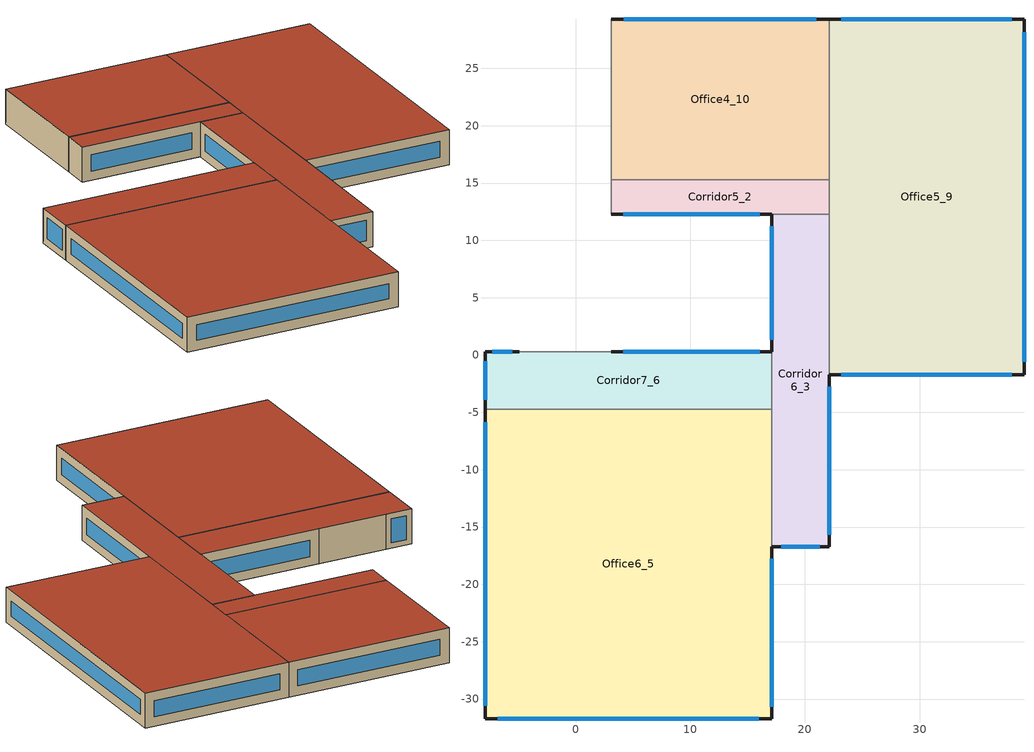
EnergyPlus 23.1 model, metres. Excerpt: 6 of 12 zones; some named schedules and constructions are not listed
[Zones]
Corridor5_2
 floor outside (90.1-2019 Nonresidential CZ 0 Exterior Floor (Mass)): 3.11,15.28 22.11,15.28 22.11,12.28 3.11,12.28 z7.07
 wall outside (90.1-2019 Nonresidential CZ 0 Exterior Wall (Mass)): 3.11,12.28 17.11,12.28 z7.07:11.07
 wall to Corridor4_4 (Interior Partition (Mass)): 3.11,15.28 3.11,12.28 z7.07:11.07
 wall to Corridor6_3 (Interior Partition (Mass)): 17.11,12.28 22.11,12.28 z7.07:11.07
 wall to Office5_9 (Interior Partition (Mass)): 22.11,12.28 22.11,15.28 z7.07:11.07
 wall to Office4_10 (Interior Partition (Mass)): 22.11,15.28 3.11,15.28 z7.07:11.07
 window (DoublePaneLoEe2): 4.16,12.28 16.05,12.28 z8.13:10.02
 roof outside (90.1-2019 Nonresidential CZ 0 Exterior Roof (Mass)): 3.11,15.28 3.11,12.28 22.11,12.28 22.11,15.28 z11.07
Corridor6_3
 floor outside (90.1-2019 Nonresidential CZ 0 Exterior Floor (Mass)): 17.11,12.28 22.11,12.28 22.11,-16.72 17.11,-16.72 z7.07
 wall outside (90.1-2019 Nonresidential CZ 0 Exterior Wall (Mass)): 17.11,12.28 17.11,0.28 / 17.11,-16.72 22.11,-16.72 22.11,-1.72 z7.07:11.07
 wall to Office6_5 (Interior Partition (Mass)): 17.11,-4.72 17.11,-16.72 z7.07:11.07
 wall to Corridor7_6 (Interior Partition (Mass)): 17.11,0.28 17.11,-4.72 z7.07:11.07
 wall to Office5_9 (Interior Partition (Mass)): 22.11,-1.72 22.11,12.28 z7.07:11.07
 window (DoublePaneLoEe2): 17.11,11.25 17.11,1.32 z8.11:10.04; 17.92,-16.72 21.29,-16.72 z7.89:10.26; 22.11,-15.65 22.11,-2.78 z8.14:10.01
 roof outside (90.1-2019 Nonresidential CZ 0 Exterior Roof (Mass)): 17.11,12.28 17.11,-16.72 22.11,-16.72 22.11,12.28 z11.07
Office6_5
 floor outside (90.1-2019 Nonresidential CZ 0 Exterior Floor (Mass)): -7.89,-31.72 -7.89,-4.72 17.11,-4.72 17.11,-31.72 z7.07
 wall outside (90.1-2019 Nonresidential CZ 0 Exterior Wall (Mass)): -7.89,-4.72 -7.89,-31.72 17.11,-31.72 17.11,-16.72 z7.07:11.07
 wall to Corridor7_6 (Interior Partition (Mass)): 17.11,-4.72 -7.89,-4.72 z7.07:11.07
 window (DoublePaneLoEe2): -6.77,-31.72 15.99,-31.72 z8.19:9.95; 17.11,-30.65 17.11,-17.78 z8.14:10.01; -7.89,-5.84 -7.89,-30.59 z8.2:9.95
 roof outside (90.1-2019 Nonresidential CZ 0 Exterior Roof (Mass)): -7.89,-31.72 17.11,-31.72 17.11,-4.72 -7.89,-4.72 z11.07
Corridor7_6
 floor outside (90.1-2019 Nonresidential CZ 0 Exterior Floor (Mass)): -7.89,-4.72 -7.89,0.28 17.11,0.28 17.11,-4.72 z7.07
 wall outside (90.1-2019 Nonresidential CZ 0 Exterior Wall (Mass)): -4.89,0.28 -7.89,0.28 -7.89,-4.72 / 17.11,0.28 3.11,0.28 z7.07:11.07
 wall to Corridor4_4 (Interior Partition (Mass)_FLIPPED): 3.11,0.28 -4.89,0.28 z7.07:11.07
 window (DoublePaneLoEe2): -5.52,0.28 -7.27,0.28 z7.7:10.45; 16.05,0.28 4.16,0.28 z8.13:10.02; -7.89,-0.53 -7.89,-3.9 z7.89:10.26
 roof outside (90.1-2019 Nonresidential CZ 0 Exterior Roof (Mass)): -7.89,-4.72 17.11,-4.72 17.11,0.28 -7.89,0.28 z11.07
Office5_9
 floor outside (90.1-2019 Nonresidential CZ 0 Exterior Floor (Mass)): 22.11,-1.72 22.11,29.28 39.11,29.28 39.11,-1.72 z7.07
 wall outside (90.1-2019 Nonresidential CZ 0 Exterior Wall (Mass)): 22.11,-1.72 39.11,-1.72 39.11,29.28 22.11,29.28 z7.07:11.07
 wall to Office4_10 (Interior Partition (Mass)): 22.11,29.28 22.11,15.28 z7.07:11.07
 window (DoublePaneLoEe2): 23.19,-1.72 38.02,-1.72 / 38.02,29.28 23.19,29.28 z8.16:9.99; 39.11,-0.58 39.11,28.15 z8.21:9.94
 roof outside (90.1-2019 Nonresidential CZ 0 Exterior Roof (Mass)): 22.11,-1.72 39.11,-1.72 39.11,29.28 22.11,29.28 z11.07
Office4_10
 floor outside (90.1-2019 Nonresidential CZ 0 Exterior Floor (Mass)): 3.11,29.28 22.11,29.28 22.11,15.28 3.11,15.28 z7.07
 wall outside (90.1-2019 Nonresidential CZ 0 Exterior Wall (Mass)): 22.11,29.28 3.11,29.28 z7.07:11.07
 wall to Corridor4_4 (Interior Partition (Mass)_FLIPPED): 3.11,29.28 3.11,15.28 z7.07:11.07
 window (DoublePaneLoEe2): 21.01,29.28 4.2,29.28 z8.17:9.98
 roof outside (90.1-2019 Nonresidential CZ 0 Exterior Roof (Mass)): 3.11,29.28 3.11,15.28 22.11,15.28 22.11,29.28 z11.07
[Schedule:Week:Daily]
NatVentAvail_Office4_10_44: a779107e-77a2-4bf5-a5cd-e0b9ab3ca369, 2cc14214-4a17-431f-b3e2-6287a0eebc72, de160c68-7370-4ca4-ac2f-c85aaea4b271, e066c5fe-9726-4678-845b-fbcbf02c1c73, 7f05cdac-83f3-426f-aeee-058729faae82, da258078-2599-4441-8251-f2a8ed56b9ff, e961eb69-6196-47ee-a5ab-4609efecf080, a779107e-77a2-4bf5-a5cd-e0b9ab3ca369, a779107e-77a2-4bf5-a5cd-e0b9ab3ca369, a779107e-77a2-4bf5-a5cd-e0b9ab3ca369, a779107e-77a2-4bf5-a5cd-e0b9ab3ca369, a779107e-77a2-4bf5-a5cd-e0b9ab3ca369
NatVentAvail_Office4_10_45: b9f31716-6f31-4541-9ba2-50344bcb8c95, b930cbea-39b9-4d41-bc41-e8a4113a257c, 7f1fb89a-3084-47ba-ae63-e171ece6ad76, 7c3cc457-56e0-4293-8ff5-62cc353214ff, 45903201-a7ff-4873-9a96-1d8e6987fc98, 847d9462-010c-433f-af47-e00057295ef7, b9f31716-6f31-4541-9ba2-50344bcb8c95, b9f31716-6f31-4541-9ba2-50344bcb8c95, b9f31716-6f31-4541-9ba2-50344bcb8c95, b9f31716-6f31-4541-9ba2-50344bcb8c95, b9f31716-6f31-4541-9ba2-50344bcb8c95, b9f31716-6f31-4541-9ba2-50344bcb8c95
NatVentAvail_Office4_10_46: 2f068140-464e-4d33-ad4d-cbae9a3e1bc4, 824ba681-8fe7-4c19-bca1-cffc6128756d, 3ec83101-8f56-44ee-9ed5-cf1d06126cc0, 4017bf4a-3589-45be-b8bb-76c6ceced9e4, 46afd1bf-ce16-4cde-a2eb-bdcc5a917640, 89843bde-592a-4f8b-95a4-f3477f7bf965, fa9d65f5-ce2b-488a-ad0c-46271d732b47, 2f068140-464e-4d33-ad4d-cbae9a3e1bc4, 2f068140-464e-4d33-ad4d-cbae9a3e1bc4, 2f068140-464e-4d33-ad4d-cbae9a3e1bc4, 2f068140-464e-4d33-ad4d-cbae9a3e1bc4, 2f068140-464e-4d33-ad4d-cbae9a3e1bc4
NatVentAvail_Office4_10_47: d9e10ad7-51fd-4145-b6e7-93014b8f2588, e57aa025-f74d-44c8-ad91-8f324a09d30a, 946c4e68-09f5-4f11-9aed-95c10ce84668, d8932f60-c0a6-4387-9e1a-813696adf7f9, c98b6996-4ffd-4d41-8912-da14493215a4, 2e18ff48-5f9d-476e-b326-106a550564fb, 32e00edb-47e2-4eae-804b-9b9980c6fa99, d9e10ad7-51fd-4145-b6e7-93014b8f2588, d9e10ad7-51fd-4145-b6e7-93014b8f2588, d9e10ad7-51fd-4145-b6e7-93014b8f2588, d9e10ad7-51fd-4145-b6e7-93014b8f2588, d9e10ad7-51fd-4145-b6e7-93014b8f2588
NatVentAvail_Office4_10_48: 1d44939e-a907-4168-b92c-8ba9d336e79e, 6cd4a709-afa0-4b95-bb14-157b0a83d5ba, 41473d56-74af-4c88-9101-7f32721c54e1, dc852143-0bb0-42a9-ac2e-99d3bc655bf2, 76882299-0c36-46cb-a397-7691c0ed277e, e48911b6-987d-4dbf-ab65-d282ab3fb483, ea042886-315d-4c8d-b018-539c2f725a75, 1d44939e-a907-4168-b92c-8ba9d336e79e, 1d44939e-a907-4168-b92c-8ba9d336e79e, 1d44939e-a907-4168-b92c-8ba9d336e79e, 1d44939e-a907-4168-b92c-8ba9d336e79e, 1d44939e-a907-4168-b92c-8ba9d336e79e
NatVentAvail_Office4_10_49: ca57bcbc-12f7-49bb-82a5-0c9e4e5dd167, a6a27a87-4e34-4a7d-8efd-05889b22b597, 8c7d7e3f-dd81-4de0-8571-9261eabf6db6, 4480cba3-b44f-48b2-a9a1-08f392aea732, 943d6d1e-1e94-4810-9989-480de998c5ae, 36f0d60e-f698-4391-bf0f-744799e2ef16, 8ac1d95d-96e7-48e2-83b5-6a5e3e9713d4, ca57bcbc-12f7-49bb-82a5-0c9e4e5dd167, ca57bcbc-12f7-49bb-82a5-0c9e4e5dd167, ca57bcbc-12f7-49bb-82a5-0c9e4e5dd167, ca57bcbc-12f7-49bb-82a5-0c9e4e5dd167, ca57bcbc-12f7-49bb-82a5-0c9e4e5dd167
NatVentAvail_Office4_10_50: f1408c1c-1257-4793-bf68-a6430b0ba2e4, b6c4c231-e14a-40f4-bf9b-4594033bda49, 6eb091f9-cfdd-4e0f-86e4-9d01e58cf513, 52a766e8-2e67-4868-869b-202642312fd1, 99d8494d-338e-4d5f-9e86-98e8d121d9ac, 2ceb80d7-42e1-4379-b31c-49ad59509332, b1d4242b-1cb3-4e89-ac94-0b46fe67734f, f1408c1c-1257-4793-bf68-a6430b0ba2e4, f1408c1c-1257-4793-bf68-a6430b0ba2e4, f1408c1c-1257-4793-bf68-a6430b0ba2e4, f1408c1c-1257-4793-bf68-a6430b0ba2e4, f1408c1c-1257-4793-bf68-a6430b0ba2e4
NatVentAvail_Office4_10_51: 097c0ba5-5173-4d04-97af-a5ec81812edc, a338013e-b9f0-4902-9644-a3232e02099a, f7e3c77e-5449-477e-a471-9f25252e6c5f, 67953caa-6fbe-4459-a01d-3ac6bac9e99b, d0571d5d-8edd-40a7-8ed0-0ffebc72d55c, 9a06251b-1e92-44a9-9911-779338e8aaf9, c321b790-a382-4bc5-81ad-44893205e578, 097c0ba5-5173-4d04-97af-a5ec81812edc, 097c0ba5-5173-4d04-97af-a5ec81812edc, 097c0ba5-5173-4d04-97af-a5ec81812edc, 097c0ba5-5173-4d04-97af-a5ec81812edc, 097c0ba5-5173-4d04-97af-a5ec81812edc
NatVentAvail_Office4_10_52: 24820846-7d14-43a7-9a9e-707d37791b36, 24820846-7d14-43a7-9a9e-707d37791b36, 24820846-7d14-43a7-9a9e-707d37791b36, 24820846-7d14-43a7-9a9e-707d37791b36, 24820846-7d14-43a7-9a9e-707d37791b36, 24820846-7d14-43a7-9a9e-707d37791b36, 24820846-7d14-43a7-9a9e-707d37791b36, 24820846-7d14-43a7-9a9e-707d37791b36, 24820846-7d14-43a7-9a9e-707d37791b36, 24820846-7d14-43a7-9a9e-707d37791b36, 24820846-7d14-43a7-9a9e-707d37791b36, 24820846-7d14-43a7-9a9e-707d37791b36
CoolAvail_Office3_11_0: e8a7a456-f35c-41db-abb5-3854b57a4a8d, 430e0d3d-58c2-4aec-afdb-d605db7b8648, ab0c3027-7817-4d72-b5c0-cd980231a761, 14b6d13f-a473-471b-9fbb-08d581a0ce02, a48b88f9-07e0-4010-96dc-59713181a363, 89de34d2-2dd9-4049-9d22-85784dc181bc, 338409f4-23da-4a95-87bb-b5453c6bfbe3, e8a7a456-f35c-41db-abb5-3854b57a4a8d, e8a7a456-f35c-41db-abb5-3854b57a4a8d, e8a7a456-f35c-41db-abb5-3854b57a4a8d, e8a7a456-f35c-41db-abb5-3854b57a4a8d, e8a7a456-f35c-41db-abb5-3854b57a4a8d
CoolAvail_Office3_11_1: 7b3c559d-0aef-43ea-a2ce-0318257733e3, e7ed4a42-523c-45b9-9ee1-2246b49d0102, d9997ec5-5d7d-4562-a451-0712c9815192, efa306bb-c40d-4702-b829-d0e4e0c31acd, 5be4ba0f-0204-4927-8aec-d1636d45171a, 2f66b8c4-6ef0-4fbd-8ce6-974ce3c89f0c, caf824a4-a3be-4083-a551-7f421d542df5, 7b3c559d-0aef-43ea-a2ce-0318257733e3, 7b3c559d-0aef-43ea-a2ce-0318257733e3, 7b3c559d-0aef-43ea-a2ce-0318257733e3, 7b3c559d-0aef-43ea-a2ce-0318257733e3, 7b3c559d-0aef-43ea-a2ce-0318257733e3
CoolAvail_Office3_11_2: a9c2fa70-b016-4470-8a54-b6d90d6445cd, f058fb93-0cec-49a4-ae9b-0f11016973ab, 5be4ba0f-0204-4927-8aec-d1636d45171a, 06497613-a484-4b64-b070-3ea0d2b0b9f8, 430e0d3d-58c2-4aec-afdb-d605db7b8648, a5c7f385-74d1-49b4-a6a0-fcf7fbfdf335, b03e3c72-2ed8-495e-a120-07ad8ab622b6, a9c2fa70-b016-4470-8a54-b6d90d6445cd, a9c2fa70-b016-4470-8a54-b6d90d6445cd, a9c2fa70-b016-4470-8a54-b6d90d6445cd, a9c2fa70-b016-4470-8a54-b6d90d6445cd, a9c2fa70-b016-4470-8a54-b6d90d6445cd
CoolAvail_Office3_11_3: 373ca95a-3a92-431b-a200-0ffc7b791353, 6dc2537d-0a03-47fa-a77c-5a833ab77bb5, 5647ce69-c422-4e35-89d0-5af521a42bc6, d5f30222-38cf-4038-b513-648505a551c6, c792bcbf-a619-4ebe-8713-6b6357345cc9, e8a7a456-f35c-41db-abb5-3854b57a4a8d, 889504ed-cc3c-4478-a401-feaf151c3374, 373ca95a-3a92-431b-a200-0ffc7b791353, 373ca95a-3a92-431b-a200-0ffc7b791353, 373ca95a-3a92-431b-a200-0ffc7b791353, 373ca95a-3a92-431b-a200-0ffc7b791353, 373ca95a-3a92-431b-a200-0ffc7b791353
CoolAvail_Office3_11_4: 2a90f5af-cd0d-443e-9909-4e66b2a6d2b5, 9dbb1a9e-6cc1-4dac-8232-0f6dc888a239, cea3bf1f-08fe-4b46-bf2d-c052a72e6e5e, 2d981932-6704-4ae0-a46d-5f3c6e4c6215, 68609801-f603-4097-ab0d-d89a0fc87fb2, adb6c0a4-ca9f-4441-89a3-ae0cf890318a, 9dbb1a9e-6cc1-4dac-8232-0f6dc888a239, 2a90f5af-cd0d-443e-9909-4e66b2a6d2b5, 2a90f5af-cd0d-443e-9909-4e66b2a6d2b5, 2a90f5af-cd0d-443e-9909-4e66b2a6d2b5, 2a90f5af-cd0d-443e-9909-4e66b2a6d2b5, 2a90f5af-cd0d-443e-9909-4e66b2a6d2b5
CoolAvail_Office3_11_5: 708b9954-edd7-4bbf-8c99-ca9d8d469657, 00b832de-05ed-48ef-98f5-8f74b3b03503, 37315c7c-481e-4722-a85a-669573da209f, 589703e0-bfca-48af-8786-e0e7de1ee020, 181bb2ad-51ec-49a2-ab54-77d58055a621, 04a06db5-088c-488e-bfea-54bbf27261c0, f03d95e4-1a2e-46ff-953e-a599571f40be, 708b9954-edd7-4bbf-8c99-ca9d8d469657, 708b9954-edd7-4bbf-8c99-ca9d8d469657, 708b9954-edd7-4bbf-8c99-ca9d8d469657, 708b9954-edd7-4bbf-8c99-ca9d8d469657, 708b9954-edd7-4bbf-8c99-ca9d8d469657
CoolAvail_Office3_11_6: 763d8b08-041d-4d45-a9cb-637f78540a08, 4d3406c0-467b-4c6d-ad3b-680af0e7b734, 4aae2a72-40b9-4954-b485-188fa409fe7d, 1b44bebf-92d4-4b8f-8272-5a0bedab0afa, 5cf1e3a8-82eb-4254-b502-c91e25a3afa1, d07a21bb-0a85-4795-879c-b45a037fd7d7, 666cb8e4-9a2e-47ca-baee-c9bf0db00492, 763d8b08-041d-4d45-a9cb-637f78540a08, 763d8b08-041d-4d45-a9cb-637f78540a08, 763d8b08-041d-4d45-a9cb-637f78540a08, 763d8b08-041d-4d45-a9cb-637f78540a08, 763d8b08-041d-4d45-a9cb-637f78540a08
CoolAvail_Office3_11_7: 02bd2350-1d92-4ef1-a3a6-8ae0f770aff8, 87104bfd-c2cb-46b7-97c8-a85a4f3c4e5a, b176fb6c-0df1-49e1-9448-16574a62d4b9, 84d90c66-08b4-4e4b-bf92-3c48665a6fe4, 848340ce-c395-4f50-b10f-20741e8042dd, 4f314c9a-045a-48cf-ab06-161634ac78b8, c3bd551a-a8e8-46ac-b62b-1fd2096f9fad, 02bd2350-1d92-4ef1-a3a6-8ae0f770aff8, 02bd2350-1d92-4ef1-a3a6-8ae0f770aff8, 02bd2350-1d92-4ef1-a3a6-8ae0f770aff8, 02bd2350-1d92-4ef1-a3a6-8ae0f770aff8, 02bd2350-1d92-4ef1-a3a6-8ae0f770aff8
CoolAvail_Office3_11_8: de32bc3c-c84e-45fa-900c-e48919e7307b, 7f8cfb6d-d4ad-4be6-b8c5-9fc9fcf38a63, d43daf61-b4b2-49c9-b7ea-f4bd62ad3a3d, 1e3f5b16-62ff-446e-b0f7-cd8578450525, 29c9e868-5bff-42eb-96b2-d0aec8542b23, 112673eb-49f6-49a1-bf5a-37b087540884, b69a8a62-896b-4ef4-a422-0ec6a2615c67, de32bc3c-c84e-45fa-900c-e48919e7307b, de32bc3c-c84e-45fa-900c-e48919e7307b, de32bc3c-c84e-45fa-900c-e48919e7307b, de32bc3c-c84e-45fa-900c-e48919e7307b, de32bc3c-c84e-45fa-900c-e48919e7307b
CoolAvail_Office3_11_9: 46f6d721-6904-4906-a337-3fc8ccbf81c3, 99b2a00a-68f2-4733-a140-8dbf0ac83a47, b69a8a62-896b-4ef4-a422-0ec6a2615c67, ab8a47f2-c8a9-4fac-9f75-a7c98ebd7916, 81620e2a-9733-4252-8ca6-ecea10aae41b, 388ae72f-5bdd-440c-8034-bae72f65dd33, c9316155-35b1-401e-926d-4808752c8ce7, 46f6d721-6904-4906-a337-3fc8ccbf81c3, 46f6d721-6904-4906-a337-3fc8ccbf81c3, 46f6d721-6904-4906-a337-3fc8ccbf81c3, 46f6d721-6904-4906-a337-3fc8ccbf81c3, 46f6d721-6904-4906-a337-3fc8ccbf81c3
CoolAvail_Office3_11_10: 8bbf264f-c332-41a4-84d9-a2ade2c1e71f, b69a8a62-896b-4ef4-a422-0ec6a2615c67, 533a9958-838b-4f93-89db-475d39e4c51b, 6a9abb66-4bd2-429b-9efd-fe49def27963, e7f1d87c-2f09-4d19-b292-d3417aed3de0, 7258c1f6-f87c-48c2-aec5-5a24cd91eb3e, b55cf89c-09b5-4666-b74b-f733b0be3fc3, 8bbf264f-c332-41a4-84d9-a2ade2c1e71f, 8bbf264f-c332-41a4-84d9-a2ade2c1e71f, 8bbf264f-c332-41a4-84d9-a2ade2c1e71f, 8bbf264f-c332-41a4-84d9-a2ade2c1e71f, 8bbf264f-c332-41a4-84d9-a2ade2c1e71f
CoolAvail_Office3_11_11: b69a8a62-896b-4ef4-a422-0ec6a2615c67, f3045754-e7b8-46a7-a4fe-5c10b4823175, b8c55d9c-cf91-41e5-8e9c-3524d581eb16, 4936ea22-1828-45a4-9dc0-118b25466bc1, e0236127-d030-4bee-99af-5afb2b6b5872, 847db224-25c3-440e-b712-dad1e136e9f9, 41b8ca75-8fda-4d0d-9151-3d7568cd3476, b69a8a62-896b-4ef4-a422-0ec6a2615c67, b69a8a62-896b-4ef4-a422-0ec6a2615c67, b69a8a62-896b-4ef4-a422-0ec6a2615c67, b69a8a62-896b-4ef4-a422-0ec6a2615c67, b69a8a62-896b-4ef4-a422-0ec6a2615c67
CoolAvail_Office3_11_12: 41da2fa8-287e-4b89-b23f-ff123eaf2390, a74b4e96-4858-4ea7-91a4-e40d2c2fc256, fd7cfb89-6f58-459e-88bd-2dd80de36c37, d1f14a29-5286-441c-9440-561974886a25, 29691164-6ea3-4d4e-91f2-6d079e9538a3, c69eb927-c514-4e91-aefb-89ffc00ba882, 8ba288db-10bf-4ad7-a50f-114ed6878d79, 41da2fa8-287e-4b89-b23f-ff123eaf2390, 41da2fa8-287e-4b89-b23f-ff123eaf2390, 41da2fa8-287e-4b89-b23f-ff123eaf2390, 41da2fa8-287e-4b89-b23f-ff123eaf2390, 41da2fa8-287e-4b89-b23f-ff123eaf2390
CoolAvail_Office3_11_13: 2f3a9e70-802f-4161-bfa3-ea6dd59d6a28, bfb39a66-6ef6-49cb-9175-ef611512aacd, c30c5fdc-d31d-4b3a-bebd-02206074c0b4, 86d4a1e3-06e8-427e-b76d-a58de71d7332, 750fcaa0-c91e-48d7-b9ac-a4ab5a3af4e2, d4a49226-3305-46b0-8c5c-469245a97b4f, 8afe19aa-6208-4ea8-bb8b-c281db761ddb, 2f3a9e70-802f-4161-bfa3-ea6dd59d6a28, 2f3a9e70-802f-4161-bfa3-ea6dd59d6a28, 2f3a9e70-802f-4161-bfa3-ea6dd59d6a28, 2f3a9e70-802f-4161-bfa3-ea6dd59d6a28, 2f3a9e70-802f-4161-bfa3-ea6dd59d6a28
CoolAvail_Office3_11_14: 6a45d70e-e8bc-4244-8e17-11526ab75dcf, 3c2d1ad4-0029-429b-8e9f-d410a073537b, 9a60c062-b64a-4a8f-844f-6a1bd758b4bd, dc433c08-3be4-4e9a-8e42-17c60e125d67, 90a36627-5034-475c-930e-03167d5dced8, 8749fe76-2ea2-4657-bfc2-a82d20db9fa5, 07997b36-958c-400b-8440-fe9817ddf4c3, 6a45d70e-e8bc-4244-8e17-11526ab75dcf, 6a45d70e-e8bc-4244-8e17-11526ab75dcf, 6a45d70e-e8bc-4244-8e17-11526ab75dcf, 6a45d70e-e8bc-4244-8e17-11526ab75dcf, 6a45d70e-e8bc-4244-8e17-11526ab75dcf
CoolAvail_Office3_11_15: 10883c99-1339-4a14-a578-36674fa29f50, 1ca91f3e-ed31-485d-bba6-ffa85d5447e0, 2cd6f613-999b-46fb-8d43-bf45f6fbad3c, 6eb091f9-cfdd-4e0f-86e4-9d01e58cf513, 11da9c62-81f5-4c24-8f83-69ab5ebf56df, 08122ba5-eec2-4e86-9c81-934c1c3d332b, e862df5f-0972-4033-bd1b-fc33ef832e3c, 10883c99-1339-4a14-a578-36674fa29f50, 10883c99-1339-4a14-a578-36674fa29f50, 10883c99-1339-4a14-a578-36674fa29f50, 10883c99-1339-4a14-a578-36674fa29f50, 10883c99-1339-4a14-a578-36674fa29f50
CoolAvail_Office3_11_16: 9b4451ba-4531-484a-b24a-7b79db179524, f513cd03-e051-49ed-8ef0-0e72a800a18e, aff96eac-6395-4428-936d-44c58361b655, 8b269b3a-f50d-428a-a625-acbdaf4533b6, 079988be-1ce6-4a84-9eeb-d0c9ced13833, 1cad93c9-2a97-43ec-b814-29e03c631bcd, 1b99cad3-3f1c-4254-820d-7475cc966e2f, 9b4451ba-4531-484a-b24a-7b79db179524, 9b4451ba-4531-484a-b24a-7b79db179524, 9b4451ba-4531-484a-b24a-7b79db179524, 9b4451ba-4531-484a-b24a-7b79db179524, 9b4451ba-4531-484a-b24a-7b79db179524
CoolAvail_Office3_11_17: 53aac514-1bfe-4f31-892b-411f3b15ccbe, dbccac22-d7d0-499c-9b00-5f3d28405e46, 847d1aee-5a1b-425c-8570-41fb4bc01d69, 28cf387f-780f-4fe0-8d02-66d859255fef, e829d018-733f-4536-ad3e-3cdcac497d5f, fd3dc796-2c6f-4fb4-9ee4-9ca8ab1088f8, 61353532-44e2-4e72-8884-d10c79152ffd, 53aac514-1bfe-4f31-892b-411f3b15ccbe, 53aac514-1bfe-4f31-892b-411f3b15ccbe, 53aac514-1bfe-4f31-892b-411f3b15ccbe, 53aac514-1bfe-4f31-892b-411f3b15ccbe, 53aac514-1bfe-4f31-892b-411f3b15ccbe
CoolAvail_Office3_11_18: 8c281e8c-1faa-42ae-842a-6ede0368b6c0, a57d735b-40ce-4b4e-b1aa-dbbdc0224d56, 08a0d38c-f8c6-4dac-b525-fea493abd8eb, 8c281e8c-1faa-42ae-842a-6ede0368b6c0, 0b23219c-76ae-4923-875a-7be7e1884192, f974e7a7-cb15-4b79-98f3-50a39be274b0, c61415ee-3961-4153-9587-2319e67391f1, 8c281e8c-1faa-42ae-842a-6ede0368b6c0, 8c281e8c-1faa-42ae-842a-6ede0368b6c0, 8c281e8c-1faa-42ae-842a-6ede0368b6c0, 8c281e8c-1faa-42ae-842a-6ede0368b6c0, 8c281e8c-1faa-42ae-842a-6ede0368b6c0
CoolAvail_Office3_11_19: 99f09a6a-6a3d-4c64-b04e-7344a382817a, 9cd7e6ec-6707-4c22-9237-f0a929152c31, 7e0d3554-a611-4346-aee3-f5560eb39785, 138b4a56-a07a-4893-8180-78f33cfc933b, a501b3f2-e232-4632-8b52-5910b3709cbb, b6b0f7b7-c726-4187-ab39-19710d10a11a, 532f4593-439a-4b34-a09c-de5c70722b40, 99f09a6a-6a3d-4c64-b04e-7344a382817a, 99f09a6a-6a3d-4c64-b04e-7344a382817a, 99f09a6a-6a3d-4c64-b04e-7344a382817a, 99f09a6a-6a3d-4c64-b04e-7344a382817a, 99f09a6a-6a3d-4c64-b04e-7344a382817a
CoolAvail_Office3_11_20: cfbdf803-1be8-4e67-a6e1-1cef50e2aeca, 3fbed170-edd6-4727-a772-67ca1adb60cd, 99f09a6a-6a3d-4c64-b04e-7344a382817a, 34661b52-b95d-4bc2-9fa2-b4817bcd8d69, 9110fddf-c034-4e75-b0e0-a5fda82e1c69, 475e95dd-8740-4ae2-91a4-d9d0761ebe73, e8b14294-4537-484c-a2f7-3b5c2a3f151b, cfbdf803-1be8-4e67-a6e1-1cef50e2aeca, cfbdf803-1be8-4e67-a6e1-1cef50e2aeca, cfbdf803-1be8-4e67-a6e1-1cef50e2aeca, cfbdf803-1be8-4e67-a6e1-1cef50e2aeca, cfbdf803-1be8-4e67-a6e1-1cef50e2aeca
CoolAvail_Office3_11_21: 5467b45b-9ade-4559-a91f-d9f74dfb4392, 00b832de-05ed-48ef-98f5-8f74b3b03503, b8cda9f7-163b-4697-bceb-33b4b1aae47b, 3cd9093f-16f6-450c-bd87-b75ea1c9f8c0, 5129212a-82cd-4688-b662-e1a89518d88b, abd01391-2cf3-4c18-96b6-7536c42a1aa5, c43dd409-1aef-47f1-8132-c331c6f89c0d, 5467b45b-9ade-4559-a91f-d9f74dfb4392, 5467b45b-9ade-4559-a91f-d9f74dfb4392, 5467b45b-9ade-4559-a91f-d9f74dfb4392, 5467b45b-9ade-4559-a91f-d9f74dfb4392, 5467b45b-9ade-4559-a91f-d9f74dfb4392
CoolAvail_Office3_11_22: 46afd1bf-ce16-4cde-a2eb-bdcc5a917640, fe1e2874-81fb-4b22-adbf-dd305b303279, f7fb3855-1efc-43e2-8cf9-9a2033fc96b7, aee49f10-c792-4e25-b9a6-1d7423f97222, 1302e4a8-71d7-422d-99ed-60c3f82b4f24, 2f068140-464e-4d33-ad4d-cbae9a3e1bc4, 1cca4ff0-4b40-4885-baf7-38d39b15c3ec, 46afd1bf-ce16-4cde-a2eb-bdcc5a917640, 46afd1bf-ce16-4cde-a2eb-bdcc5a917640, 46afd1bf-ce16-4cde-a2eb-bdcc5a917640, 46afd1bf-ce16-4cde-a2eb-bdcc5a917640, 46afd1bf-ce16-4cde-a2eb-bdcc5a917640
CoolAvail_Office3_11_23: 0b47f0fe-5577-45c2-9cfc-203a23ea8960, 8d287f28-cf9d-40e7-a7cd-1b6e89ca2a9c, fe084a1e-d938-4459-aa6c-65a79c84dfa5, 3f4758e1-24d7-40b5-aa0e-9b9ced1b1201, 0ce324a0-0c5a-4215-ab92-f5c398ec8ba1, c857142a-bdc1-4c75-b952-54e1aa0a49f3, 05d708ad-024d-46a4-af5b-b044bb3f8d64, 0b47f0fe-5577-45c2-9cfc-203a23ea8960, 0b47f0fe-5577-45c2-9cfc-203a23ea8960, 0b47f0fe-5577-45c2-9cfc-203a23ea8960, 0b47f0fe-5577-45c2-9cfc-203a23ea8960, 0b47f0fe-5577-45c2-9cfc-203a23ea8960
CoolAvail_Office3_11_24: 43723026-bbb4-42e9-af85-1de9acae8fd8, 13a1be76-44cf-485e-9711-800af908cecf, ae10a403-8aae-4bc3-91f3-90c23b073da7, 979d031e-7a21-485e-9bce-5417bd07b2a4, c53099ce-acd0-449a-a87e-28b8a74d9a0c, 589b7505-0e0d-464f-ab91-183f4e59972b, 9eb8cb2e-a187-4313-b239-e2dbe290cbda, 43723026-bbb4-42e9-af85-1de9acae8fd8, 43723026-bbb4-42e9-af85-1de9acae8fd8, 43723026-bbb4-42e9-af85-1de9acae8fd8, 43723026-bbb4-42e9-af85-1de9acae8fd8, 43723026-bbb4-42e9-af85-1de9acae8fd8
CoolAvail_Office3_11_25: 44c6cf45-a61f-4237-bf04-5e849ad2ddc4, 240bfeff-75e5-441d-9e19-89f4be5ba3c9, b9f31716-6f31-4541-9ba2-50344bcb8c95, 9a2f571f-a8eb-4f76-a42a-22028b924d3f, a9680c2f-57d7-4d0b-a19c-dba03b44bbaa, 97317ec7-25f9-41ac-86e6-8e5d1d1666ac, 33f84060-ef09-4916-b370-e6958e3b3aa2, 44c6cf45-a61f-4237-bf04-5e849ad2ddc4, 44c6cf45-a61f-4237-bf04-5e849ad2ddc4, 44c6cf45-a61f-4237-bf04-5e849ad2ddc4, 44c6cf45-a61f-4237-bf04-5e849ad2ddc4, 44c6cf45-a61f-4237-bf04-5e849ad2ddc4
CoolAvail_Office3_11_26: 6ce3ed81-a7d6-4b80-a895-4a69b0babf7d, 45937cbe-892e-487e-b3bd-03a45aa4adc1, c0455bdd-af95-4971-8ef5-a4ce6233f74b, 7c16a9a9-536f-470f-b94a-3461c8ce2c7f, 4e8ec702-eccb-48c9-be7a-b4e620d11ed5, 57d5eec5-71b2-4c70-b8d5-8f8758f83b74, baf51103-ed76-46ed-9d19-b848216be30b, 6ce3ed81-a7d6-4b80-a895-4a69b0babf7d, 6ce3ed81-a7d6-4b80-a895-4a69b0babf7d, 6ce3ed81-a7d6-4b80-a895-4a69b0babf7d, 6ce3ed81-a7d6-4b80-a895-4a69b0babf7d, 6ce3ed81-a7d6-4b80-a895-4a69b0babf7d
CoolAvail_Office3_11_27: a2f5439f-c3cd-45c2-be62-8f5a9cf1a139, 8ea6eb9d-bced-4abf-b23f-a16258133356, b4124ec5-0540-413f-b80d-d3da15a69d38, 0c990a04-98ad-4999-8986-5d1af58771a9, 84a958a5-76b6-4d1b-a61b-dc7ecc07087d, b4bfe456-227b-47de-943d-ec78ccb2f744, 32c15e8a-c783-40b4-8139-aeb1af17eeb3, a2f5439f-c3cd-45c2-be62-8f5a9cf1a139, a2f5439f-c3cd-45c2-be62-8f5a9cf1a139, a2f5439f-c3cd-45c2-be62-8f5a9cf1a139, a2f5439f-c3cd-45c2-be62-8f5a9cf1a139, a2f5439f-c3cd-45c2-be62-8f5a9cf1a139
CoolAvail_Office3_11_28: 36a083da-d3d5-43c9-b7d2-3e8cbcd291a5, 75635ad2-147c-48cc-9360-a4e96b92f7b7, 8df3e9d2-1144-4367-925f-949e76229214, 489e27a7-ce73-4562-a476-d76abc720351, 28cf387f-780f-4fe0-8d02-66d859255fef, b398f28b-5c09-4770-9c98-d01447583dbb, 5467b45b-9ade-4559-a91f-d9f74dfb4392, 36a083da-d3d5-43c9-b7d2-3e8cbcd291a5, 36a083da-d3d5-43c9-b7d2-3e8cbcd291a5, 36a083da-d3d5-43c9-b7d2-3e8cbcd291a5, 36a083da-d3d5-43c9-b7d2-3e8cbcd291a5, 36a083da-d3d5-43c9-b7d2-3e8cbcd291a5
CoolAvail_Office3_11_29: a1aed9b5-ab9b-40bf-9d0f-50928aaea371, 51876491-c1b4-4518-9b58-1e1af6a768f8, e411209c-4f22-4549-9a0f-bd1254d4a333, 6b865d10-614c-419d-a77d-0d137d48593d, 28cf387f-780f-4fe0-8d02-66d859255fef, 28cf387f-780f-4fe0-8d02-66d859255fef, 714d5f4f-1ce3-49bb-90cb-2c0c29c850df, a1aed9b5-ab9b-40bf-9d0f-50928aaea371, a1aed9b5-ab9b-40bf-9d0f-50928aaea371, a1aed9b5-ab9b-40bf-9d0f-50928aaea371, a1aed9b5-ab9b-40bf-9d0f-50928aaea371, a1aed9b5-ab9b-40bf-9d0f-50928aaea371
CoolAvail_Office3_11_30: ce3927f1-79df-4182-a143-491cc1ed8d00, b69a8a62-896b-4ef4-a422-0ec6a2615c67, 3e730d68-4ebc-4391-8e68-83ae88f40ea6, f8198d78-944b-47a9-8f76-203c1a4674a7, 051b1d62-8712-4c38-8906-a592279e2e30, ec1663bb-de67-45e2-a772-d4c62d1a9c76, 7d75f803-26e3-4a7e-989a-edfc36fb74c8, ce3927f1-79df-4182-a143-491cc1ed8d00, ce3927f1-79df-4182-a143-491cc1ed8d00, ce3927f1-79df-4182-a143-491cc1ed8d00, ce3927f1-79df-4182-a143-491cc1ed8d00, ce3927f1-79df-4182-a143-491cc1ed8d00
CoolAvail_Office3_11_31: 1b044666-3799-4978-ba92-8142ae7cce81, 34661b52-b95d-4bc2-9fa2-b4817bcd8d69, e411209c-4f22-4549-9a0f-bd1254d4a333, 2602971e-e2b5-47c7-be14-6eae3b630083, 95db7498-f620-4ca2-ae64-4b3c5beb15ea, a99d6ef9-3d81-44e5-a53a-1a8384ac6ce0, 1766556a-9b71-40c3-a67e-0438e5f7b24e, 1b044666-3799-4978-ba92-8142ae7cce81, 1b044666-3799-4978-ba92-8142ae7cce81, 1b044666-3799-4978-ba92-8142ae7cce81, 1b044666-3799-4978-ba92-8142ae7cce81, 1b044666-3799-4978-ba92-8142ae7cce81
CoolAvail_Office3_11_32: 9b9f3479-ff7f-4a9d-a6d7-76a9709c2e71, 2b28b044-ed8f-4c0d-82a1-980130bf2248, f87d27da-031e-4d63-801a-b7f69741a6b4, 81dabb06-9689-4343-879f-110b122c3645, 1242ee56-d6cf-462a-ade5-11d30a9780d5, e344ddef-4962-420f-85e2-f5c150d679e5, ffd09ddc-9102-4ad7-be12-65ce090cfeba, 9b9f3479-ff7f-4a9d-a6d7-76a9709c2e71, 9b9f3479-ff7f-4a9d-a6d7-76a9709c2e71, 9b9f3479-ff7f-4a9d-a6d7-76a9709c2e71, 9b9f3479-ff7f-4a9d-a6d7-76a9709c2e71, 9b9f3479-ff7f-4a9d-a6d7-76a9709c2e71
CoolAvail_Office3_11_33: b55eb57c-643e-4fc9-b324-50d3e40fb666, 491f8cdb-9c3c-4dc9-8fcd-590ef5e77c89, 5b6d78ea-f767-428e-86c2-ba8ecb36dfaa, eb0fa9bf-e4a1-4a5d-9ac5-d7e4c1240da4, 9d154d37-4260-4026-8928-29595f42171f, b8cda9f7-163b-4697-bceb-33b4b1aae47b, b03318f2-b386-4f2d-81cc-0c0b5e91b8b3, b55eb57c-643e-4fc9-b324-50d3e40fb666, b55eb57c-643e-4fc9-b324-50d3e40fb666, b55eb57c-643e-4fc9-b324-50d3e40fb666, b55eb57c-643e-4fc9-b324-50d3e40fb666, b55eb57c-643e-4fc9-b324-50d3e40fb666
CoolAvail_Office3_11_34: 02330130-0b7b-4af9-9bd3-7d9e0938c6e9, df49a15c-b2ff-46f6-8f8e-6f0da56214ec, 434c5413-1246-47ac-9f07-298d2dff6bae, c2e363a4-ecad-423c-9f6e-9bc37d77a88e, a48b2b46-5358-4de7-bb09-8bf259215a9f, f8dbe09b-ed34-4ddf-8900-e122ace980da, 69f5ed30-1af8-4d5d-aec1-3eb095da9fb7, 02330130-0b7b-4af9-9bd3-7d9e0938c6e9, 02330130-0b7b-4af9-9bd3-7d9e0938c6e9, 02330130-0b7b-4af9-9bd3-7d9e0938c6e9, 02330130-0b7b-4af9-9bd3-7d9e0938c6e9, 02330130-0b7b-4af9-9bd3-7d9e0938c6e9
CoolAvail_Office3_11_35: 02c76f76-94cf-461c-afbc-bc5b4ff9c805, a0c0cab8-4f9a-4ced-bd05-3508abf56f70, 7b3c559d-0aef-43ea-a2ce-0318257733e3, b5026e55-8b1b-482d-9523-32ea7c3d715a, 666cb8e4-9a2e-47ca-baee-c9bf0db00492, 577f36fc-207c-4c03-8701-113d78fc15b1, a0f41693-ff3a-4fe0-b7b3-2f072955540f, 02c76f76-94cf-461c-afbc-bc5b4ff9c805, 02c76f76-94cf-461c-afbc-bc5b4ff9c805, 02c76f76-94cf-461c-afbc-bc5b4ff9c805, 02c76f76-94cf-461c-afbc-bc5b4ff9c805, 02c76f76-94cf-461c-afbc-bc5b4ff9c805
CoolAvail_Office3_11_36: 63d49d35-fa98-462d-a070-65141f953828, cfbdf803-1be8-4e67-a6e1-1cef50e2aeca, 44d64cc3-a848-4a1f-8d9e-95b665a51591, 3c02e85b-ea55-499d-8f5b-588ac2eb91b2, 69c12021-d423-489c-8a8f-9282d813251f, db116403-2cab-48ed-bfee-180b4db1194b, b9f31716-6f31-4541-9ba2-50344bcb8c95, 63d49d35-fa98-462d-a070-65141f953828, 63d49d35-fa98-462d-a070-65141f953828, 63d49d35-fa98-462d-a070-65141f953828, 63d49d35-fa98-462d-a070-65141f953828, 63d49d35-fa98-462d-a070-65141f953828
CoolAvail_Office3_11_37: 28cf387f-780f-4fe0-8d02-66d859255fef, dea5abc6-c6a5-4ad8-9db0-dd04b8648f47, f8f031fb-55d7-4113-826e-46df9e269b83, 9439cbf5-d5ff-4074-a405-9ab2b460fbb4, 80aae938-f4e7-4bfd-bcac-6303aa2b673e, 430e0d3d-58c2-4aec-afdb-d605db7b8648, 3e2ffb6e-4ba5-4575-9637-70f477fbe3e4, 28cf387f-780f-4fe0-8d02-66d859255fef, 28cf387f-780f-4fe0-8d02-66d859255fef, 28cf387f-780f-4fe0-8d02-66d859255fef, 28cf387f-780f-4fe0-8d02-66d859255fef, 28cf387f-780f-4fe0-8d02-66d859255fef
CoolAvail_Office3_11_38: 8082231e-6d23-4a24-b053-6047dec3c4d4, 03acb633-0e3a-4c43-ba6c-1c1954176612, 63d49d35-fa98-462d-a070-65141f953828, b39f9c08-f252-49b5-b819-695040dc3642, 9d3e4857-92ef-4dd8-97cb-17e5176d520d, d1ffbada-6852-4fe5-92ac-6576efdba325, 954b7ab4-e2b9-4bf8-9b50-9685aff6042e, 8082231e-6d23-4a24-b053-6047dec3c4d4, 8082231e-6d23-4a24-b053-6047dec3c4d4, 8082231e-6d23-4a24-b053-6047dec3c4d4, 8082231e-6d23-4a24-b053-6047dec3c4d4, 8082231e-6d23-4a24-b053-6047dec3c4d4
CoolAvail_Office3_11_39: 45903201-a7ff-4873-9a96-1d8e6987fc98, caadc734-b040-485b-bb9c-427144f03ec6, c2ac46ce-d703-499b-8642-5c076bb1a8c2, 227e6952-2946-49a0-bb76-e66d42418431, 4f15297a-f34a-4033-bc6e-cdefa81589fa, f6632674-8357-41c2-a392-1f5c7f2c57ad, 28cf387f-780f-4fe0-8d02-66d859255fef, 45903201-a7ff-4873-9a96-1d8e6987fc98, 45903201-a7ff-4873-9a96-1d8e6987fc98, 45903201-a7ff-4873-9a96-1d8e6987fc98, 45903201-a7ff-4873-9a96-1d8e6987fc98, 45903201-a7ff-4873-9a96-1d8e6987fc98
CoolAvail_Office3_11_40: 6b865d10-614c-419d-a77d-0d137d48593d, 5d2f6e18-a4a7-4761-b986-358a724ba59e, d8219eba-6049-4719-bbae-982766623e24, 7c8d18ee-8c49-4ee1-a37a-0f502e04c430, 91312270-6507-49d8-b3af-f2f66574d585, dc948ca8-26c4-4469-b8a7-68576a6a40b3, 0a490d19-edc0-4b3b-aefc-552a68770a68, 6b865d10-614c-419d-a77d-0d137d48593d, 6b865d10-614c-419d-a77d-0d137d48593d, 6b865d10-614c-419d-a77d-0d137d48593d, 6b865d10-614c-419d-a77d-0d137d48593d, 6b865d10-614c-419d-a77d-0d137d48593d
CoolAvail_Office3_11_41: 52267322-b833-48d4-93e8-5bd0c94710a0, 01baa899-09a0-4ea4-8af9-04391befd078, 3cfdcbb5-4bc2-4460-ab53-19f944b304c8, 5a53f045-15ef-458e-965d-aaa883960cef, 75e94847-8e13-4c8b-93ed-5684a680ae61, ae225517-4b84-49a0-8c55-97e60d2b6754, 51fce39d-d843-4d8b-ae4d-b7cb47dbfb7f, 52267322-b833-48d4-93e8-5bd0c94710a0, 52267322-b833-48d4-93e8-5bd0c94710a0, 52267322-b833-48d4-93e8-5bd0c94710a0, 52267322-b833-48d4-93e8-5bd0c94710a0, 52267322-b833-48d4-93e8-5bd0c94710a0
CoolAvail_Office3_11_42: d3506403-cd9a-4c28-b6db-d9150907f1b8, 692a7c8a-1c99-4a6f-8feb-491007400ad0, c3cf2fd4-39ad-4fb4-b75a-b768009b5a3f, 71c67952-b934-4771-baec-41a3a5247320, dab5211e-4043-4bd5-b6a3-686c985c5db3, 631f01d7-ab7f-49d3-a252-7019c9405a3c, 0cd4baa2-a235-4268-b642-3bd5f5058037, d3506403-cd9a-4c28-b6db-d9150907f1b8, d3506403-cd9a-4c28-b6db-d9150907f1b8, d3506403-cd9a-4c28-b6db-d9150907f1b8, d3506403-cd9a-4c28-b6db-d9150907f1b8, d3506403-cd9a-4c28-b6db-d9150907f1b8
CoolAvail_Office3_11_43: 27a775d1-2799-4b96-a959-0eb89fe98382, 80cb1e91-8182-49b5-aa72-dbc3962e2512, a8c0b0d8-d3ef-4760-8a4d-0035488eedfd, 70cd05d9-751b-4cee-935f-a584857e498e, 985b0579-1d94-41d4-8b54-0f404620d070, 2da556a9-50ba-4206-8bbf-ba9ac385cfa5, 2c672940-19b7-421a-8188-54d8e7ba72d3, 27a775d1-2799-4b96-a959-0eb89fe98382, 27a775d1-2799-4b96-a959-0eb89fe98382, 27a775d1-2799-4b96-a959-0eb89fe98382, 27a775d1-2799-4b96-a959-0eb89fe98382, 27a775d1-2799-4b96-a959-0eb89fe98382
CoolAvail_Office3_11_44: a763327f-e078-42a5-8e02-3a0dd7feaced, 507399da-2a8b-4e1a-a11d-a71815d56c38, 63c9e9cc-76f8-4b48-bbd6-0d91a32845e8, ecd5ae4a-d016-4fc5-a8fc-8a09832a413c, cb8ddd0d-6da4-4fc2-b4fa-15d8e421a79f, 24be1c14-e195-4564-b384-0d43ed87b026, 5ba7f730-b240-402d-9719-cdd0aa8d87dd, a763327f-e078-42a5-8e02-3a0dd7feaced, a763327f-e078-42a5-8e02-3a0dd7feaced, a763327f-e078-42a5-8e02-3a0dd7feaced, a763327f-e078-42a5-8e02-3a0dd7feaced, a763327f-e078-42a5-8e02-3a0dd7feaced
CoolAvail_Office3_11_45: 3612b8da-0a1d-4bb5-975c-bc49aac4a66a, b69a8a62-896b-4ef4-a422-0ec6a2615c67, a7d40797-0fdf-4174-8411-34bf25558046, 6b474365-af8e-458e-849a-788c33d72759, c2ac46ce-d703-499b-8642-5c076bb1a8c2, 1bf324af-11f4-43df-bf20-d492d21d8c1b, 3612b8da-0a1d-4bb5-975c-bc49aac4a66a, 3612b8da-0a1d-4bb5-975c-bc49aac4a66a, 3612b8da-0a1d-4bb5-975c-bc49aac4a66a, 3612b8da-0a1d-4bb5-975c-bc49aac4a66a, 3612b8da-0a1d-4bb5-975c-bc49aac4a66a, 3612b8da-0a1d-4bb5-975c-bc49aac4a66a
CoolAvail_Office3_11_46: ace6e12e-48a4-4ecd-a18d-52a5a243a985, 692a7c8a-1c99-4a6f-8feb-491007400ad0, 1bf8160f-5c12-46e4-81d6-3d2eccfed065, bc62c44f-56ad-4c04-94db-d57fc7f6c792, bff58965-9f1a-46c8-9463-f46d51d88d8f, 89dab37f-e068-488d-b21d-74fde9172915, 1fdc2da5-1815-4ef0-be14-241d1055f806, ace6e12e-48a4-4ecd-a18d-52a5a243a985, ace6e12e-48a4-4ecd-a18d-52a5a243a985, ace6e12e-48a4-4ecd-a18d-52a5a243a985, ace6e12e-48a4-4ecd-a18d-52a5a243a985, ace6e12e-48a4-4ecd-a18d-52a5a243a985
CoolAvail_Office3_11_47: d73cfe5b-732e-409d-9361-381d8572ca1b, aa4eaca1-4b3c-4157-ac38-55343d148e1e, c1399a7c-f1d2-4747-81b9-383578351be8, e56826dc-c560-4824-b1a5-68cde07b9c75, 504b8e7b-b91e-4039-834f-28c4107da531, 206faf31-e17b-4553-a43e-00f4809626aa, c3e0a98c-3013-4bfc-aefc-7d57471c2358, d73cfe5b-732e-409d-9361-381d8572ca1b, d73cfe5b-732e-409d-9361-381d8572ca1b, d73cfe5b-732e-409d-9361-381d8572ca1b, d73cfe5b-732e-409d-9361-381d8572ca1b, d73cfe5b-732e-409d-9361-381d8572ca1b
CoolAvail_Office3_11_48: 1d553196-b9fd-4d8c-a6f0-93a3df51ab2f, c7d7a3af-1110-4a44-959f-95b394fee1b7, 3dcea64d-c26a-4ad6-92c3-77ce39606ded, d2362845-9ff8-4fd9-b0f1-9023312239cd, 9fde79ce-808b-4be5-9236-183462dafdd2, 418b17a6-e311-4229-9af6-ff0bf72ee066, 265335a5-86b4-4fae-9e1f-64f20e376f08, 1d553196-b9fd-4d8c-a6f0-93a3df51ab2f, 1d553196-b9fd-4d8c-a6f0-93a3df51ab2f, 1d553196-b9fd-4d8c-a6f0-93a3df51ab2f, 1d553196-b9fd-4d8c-a6f0-93a3df51ab2f, 1d553196-b9fd-4d8c-a6f0-93a3df51ab2f
CoolAvail_Office3_11_49: bf53786d-7c89-45a7-a65d-7379e5393172, f01ccdc8-e9a9-4fe8-956d-1121a3138034, 10db8715-2282-4dd2-ba16-2b620b72219b, 17c9e906-b66c-40b7-849a-e7c207e2248d, f080f6a6-0fa1-4244-9e8f-dbb833461611, 82637cac-59b5-4817-9ec8-bce127f1267e, d4c5f88b-37b3-48ab-934d-acf822dcba40, bf53786d-7c89-45a7-a65d-7379e5393172, bf53786d-7c89-45a7-a65d-7379e5393172, bf53786d-7c89-45a7-a65d-7379e5393172, bf53786d-7c89-45a7-a65d-7379e5393172, bf53786d-7c89-45a7-a65d-7379e5393172
CoolAvail_Office3_11_50: 3867438e-e9d7-4102-957c-cb012f63039f, d8219eba-6049-4719-bbae-982766623e24, b393b628-0fa7-4727-933b-61eb40549425, 8f4352dd-c9bd-4828-8343-6d221af9c6c4, 4f40a391-c062-41bc-87bf-16195e52f037, 9cb46ef5-359a-4e0a-b34b-3d84d53b8ef3, 4c8fb74c-6538-4ecb-be80-088d96d9e2c4, 3867438e-e9d7-4102-957c-cb012f63039f, 3867438e-e9d7-4102-957c-cb012f63039f, 3867438e-e9d7-4102-957c-cb012f63039f, 3867438e-e9d7-4102-957c-cb012f63039f, 3867438e-e9d7-4102-957c-cb012f63039f
CoolAvail_Office3_11_51: 8fbc48ed-60e3-4f80-a76d-d69bab472439, efed817c-dc9f-439f-ab98-c0f73c1b3a8d, e778b4a4-cb3b-47e9-ba8e-157863696d0f, b8d47d5b-81a9-4fc1-81a0-29d42367e422, 273554ea-4e64-46f5-b203-b84a4f5a0a96, cd12c2a9-bf04-40b8-9457-784e167eb4fa, a99d6ef9-3d81-44e5-a53a-1a8384ac6ce0, 8fbc48ed-60e3-4f80-a76d-d69bab472439, 8fbc48ed-60e3-4f80-a76d-d69bab472439, 8fbc48ed-60e3-4f80-a76d-d69bab472439, 8fbc48ed-60e3-4f80-a76d-d69bab472439, 8fbc48ed-60e3-4f80-a76d-d69bab472439
CoolAvail_Office3_11_52: ef43c7d3-47a8-4d9f-9600-6f971d88cb10, ef43c7d3-47a8-4d9f-9600-6f971d88cb10, ef43c7d3-47a8-4d9f-9600-6f971d88cb10, ef43c7d3-47a8-4d9f-9600-6f971d88cb10, ef43c7d3-47a8-4d9f-9600-6f971d88cb10, ef43c7d3-47a8-4d9f-9600-6f971d88cb10, ef43c7d3-47a8-4d9f-9600-6f971d88cb10, ef43c7d3-47a8-4d9f-9600-6f971d88cb10, ef43c7d3-47a8-4d9f-9600-6f971d88cb10, ef43c7d3-47a8-4d9f-9600-6f971d88cb10, ef43c7d3-47a8-4d9f-9600-6f971d88cb10, ef43c7d3-47a8-4d9f-9600-6f971d88cb10
NatVentAvail_Office3_11_0: dbf08e16-4042-4c67-984b-07f8cde1e68b, fbfd6f06-c4d6-4238-99d3-798bb2f8b9d1, 0b1959bb-9368-4a82-8e59-dfa73476eba2, e39e132d-e360-43ac-81bf-0e6ea7e1b920, 9d744e88-ca86-4a94-b810-3c64c1da758e, 625fab60-28ec-499e-ae5e-d6760f51dfe9, 03ea509b-91f5-49e7-acfd-32594791f2c7, dbf08e16-4042-4c67-984b-07f8cde1e68b, dbf08e16-4042-4c67-984b-07f8cde1e68b, dbf08e16-4042-4c67-984b-07f8cde1e68b, dbf08e16-4042-4c67-984b-07f8cde1e68b, dbf08e16-4042-4c67-984b-07f8cde1e68b
NatVentAvail_Office3_11_1: 60439f76-d454-422c-9118-9fcac7943ff4, 18c1df1a-fdff-4a86-a412-c2a50684ad3d, ef8518cd-967c-444e-affd-c2472cd5eddf, 4351f359-33ba-4d0e-9684-bcf06bd42171, 1344c54c-68e8-4b00-a909-008773a8fec9, 903e706f-1f4b-416c-9b92-ea283572d0b8, 5a989e9e-7b84-4b49-a2d7-90c7c880b60b, 60439f76-d454-422c-9118-9fcac7943ff4, 60439f76-d454-422c-9118-9fcac7943ff4, 60439f76-d454-422c-9118-9fcac7943ff4, 60439f76-d454-422c-9118-9fcac7943ff4, 60439f76-d454-422c-9118-9fcac7943ff4
NatVentAvail_Office3_11_2: 6427b939-c559-45d8-87d9-ae6f09cc8149, edad5fd3-dd51-4006-ba0b-8cf182e1401b, 1344c54c-68e8-4b00-a909-008773a8fec9, 9a2de973-4ff4-47bc-be4e-448910d52937, fbfd6f06-c4d6-4238-99d3-798bb2f8b9d1, d283a5bb-fb4e-45db-93e0-87292aadbaf3, 12ec8851-504f-4095-a055-bfdb6a76af87, 6427b939-c559-45d8-87d9-ae6f09cc8149, 6427b939-c559-45d8-87d9-ae6f09cc8149, 6427b939-c559-45d8-87d9-ae6f09cc8149, 6427b939-c559-45d8-87d9-ae6f09cc8149, 6427b939-c559-45d8-87d9-ae6f09cc8149
NatVentAvail_Office3_11_3: 7e2c8b33-35aa-4d04-a000-43ce7bee5412, 1cca4ff0-4b40-4885-baf7-38d39b15c3ec, 4f8db412-c1ff-49fb-8ca9-fd3f6009b7f5, 5b3749f8-bf85-478f-853a-bf1acde973b3, 4b914767-2f2e-4661-baa7-9e96641befca, dbf08e16-4042-4c67-984b-07f8cde1e68b, 7e77d71a-12dc-450f-b5c9-33cbc9f022f7, 7e2c8b33-35aa-4d04-a000-43ce7bee5412, 7e2c8b33-35aa-4d04-a000-43ce7bee5412, 7e2c8b33-35aa-4d04-a000-43ce7bee5412, 7e2c8b33-35aa-4d04-a000-43ce7bee5412, 7e2c8b33-35aa-4d04-a000-43ce7bee5412
NatVentAvail_Office3_11_4: 9200f0e1-4339-42ad-ad53-12325555cdd5, 9c59460f-b00d-4337-8d9e-056fb617f1d6, eb2c472b-0727-4496-92f3-ec27d488174d, 92ba7a3c-87fe-4a8e-a922-bb2bb43cc078, 3c058b91-dc4f-4303-9079-17a0168a711a, d0c0a4bd-92b5-4f3b-8991-9947c61913c9, 9c59460f-b00d-4337-8d9e-056fb617f1d6, 9200f0e1-4339-42ad-ad53-12325555cdd5, 9200f0e1-4339-42ad-ad53-12325555cdd5, 9200f0e1-4339-42ad-ad53-12325555cdd5, 9200f0e1-4339-42ad-ad53-12325555cdd5, 9200f0e1-4339-42ad-ad53-12325555cdd5
NatVentAvail_Office3_11_5: f726375f-b5f9-4f7f-ab15-6b005afc0755, 1dbcecba-8097-43f8-9d4c-f16a29861730, 49c5c153-98b8-47f0-a241-f795c61a6a47, 6bed1987-dc78-46b3-a058-cd2539f6f3de, a6a967a9-9826-4815-ae02-f4752822c884, 1a85f896-0f2b-433e-b37d-07126eca767c, f5719e8d-80b0-40ae-80b5-09706f860dd1, f726375f-b5f9-4f7f-ab15-6b005afc0755, f726375f-b5f9-4f7f-ab15-6b005afc0755, f726375f-b5f9-4f7f-ab15-6b005afc0755, f726375f-b5f9-4f7f-ab15-6b005afc0755, f726375f-b5f9-4f7f-ab15-6b005afc0755
NatVentAvail_Office3_11_6: 5dea9901-b88c-4dd2-9f37-03876a4df9fe, 434c5413-1246-47ac-9f07-298d2dff6bae, 31305db9-10af-4c51-9ba7-ccb440de74c9, 0b163cb3-cdd5-4644-9c82-9c2d4f903ac9, f6a6441d-e6d1-47ed-ac72-be88913b360e, b39f6b04-8dfa-4b8d-9dfb-16dbe4ac223d, 81d55f83-0206-4f80-bb88-e9742a553588, 5dea9901-b88c-4dd2-9f37-03876a4df9fe, 5dea9901-b88c-4dd2-9f37-03876a4df9fe, 5dea9901-b88c-4dd2-9f37-03876a4df9fe, 5dea9901-b88c-4dd2-9f37-03876a4df9fe, 5dea9901-b88c-4dd2-9f37-03876a4df9fe
NatVentAvail_Office3_11_7: 743dd770-0e71-437e-a7b4-2988a3a2aa2c, 7c80f19c-96b6-4a0f-b2c7-d65871a948a0, 9b80ea22-b04f-4f76-a8da-6df12989dc52, a970ebd0-877e-42a0-9fd7-e3cd75c54f97, c7870187-5913-4925-83e5-f6feb5a7bef3, 7976a79c-af9c-4168-8d33-e5903706bf56, 08d841f6-7842-42cf-a0a3-9f5f7e60f4b6, 743dd770-0e71-437e-a7b4-2988a3a2aa2c, 743dd770-0e71-437e-a7b4-2988a3a2aa2c, 743dd770-0e71-437e-a7b4-2988a3a2aa2c, 743dd770-0e71-437e-a7b4-2988a3a2aa2c, 743dd770-0e71-437e-a7b4-2988a3a2aa2c
